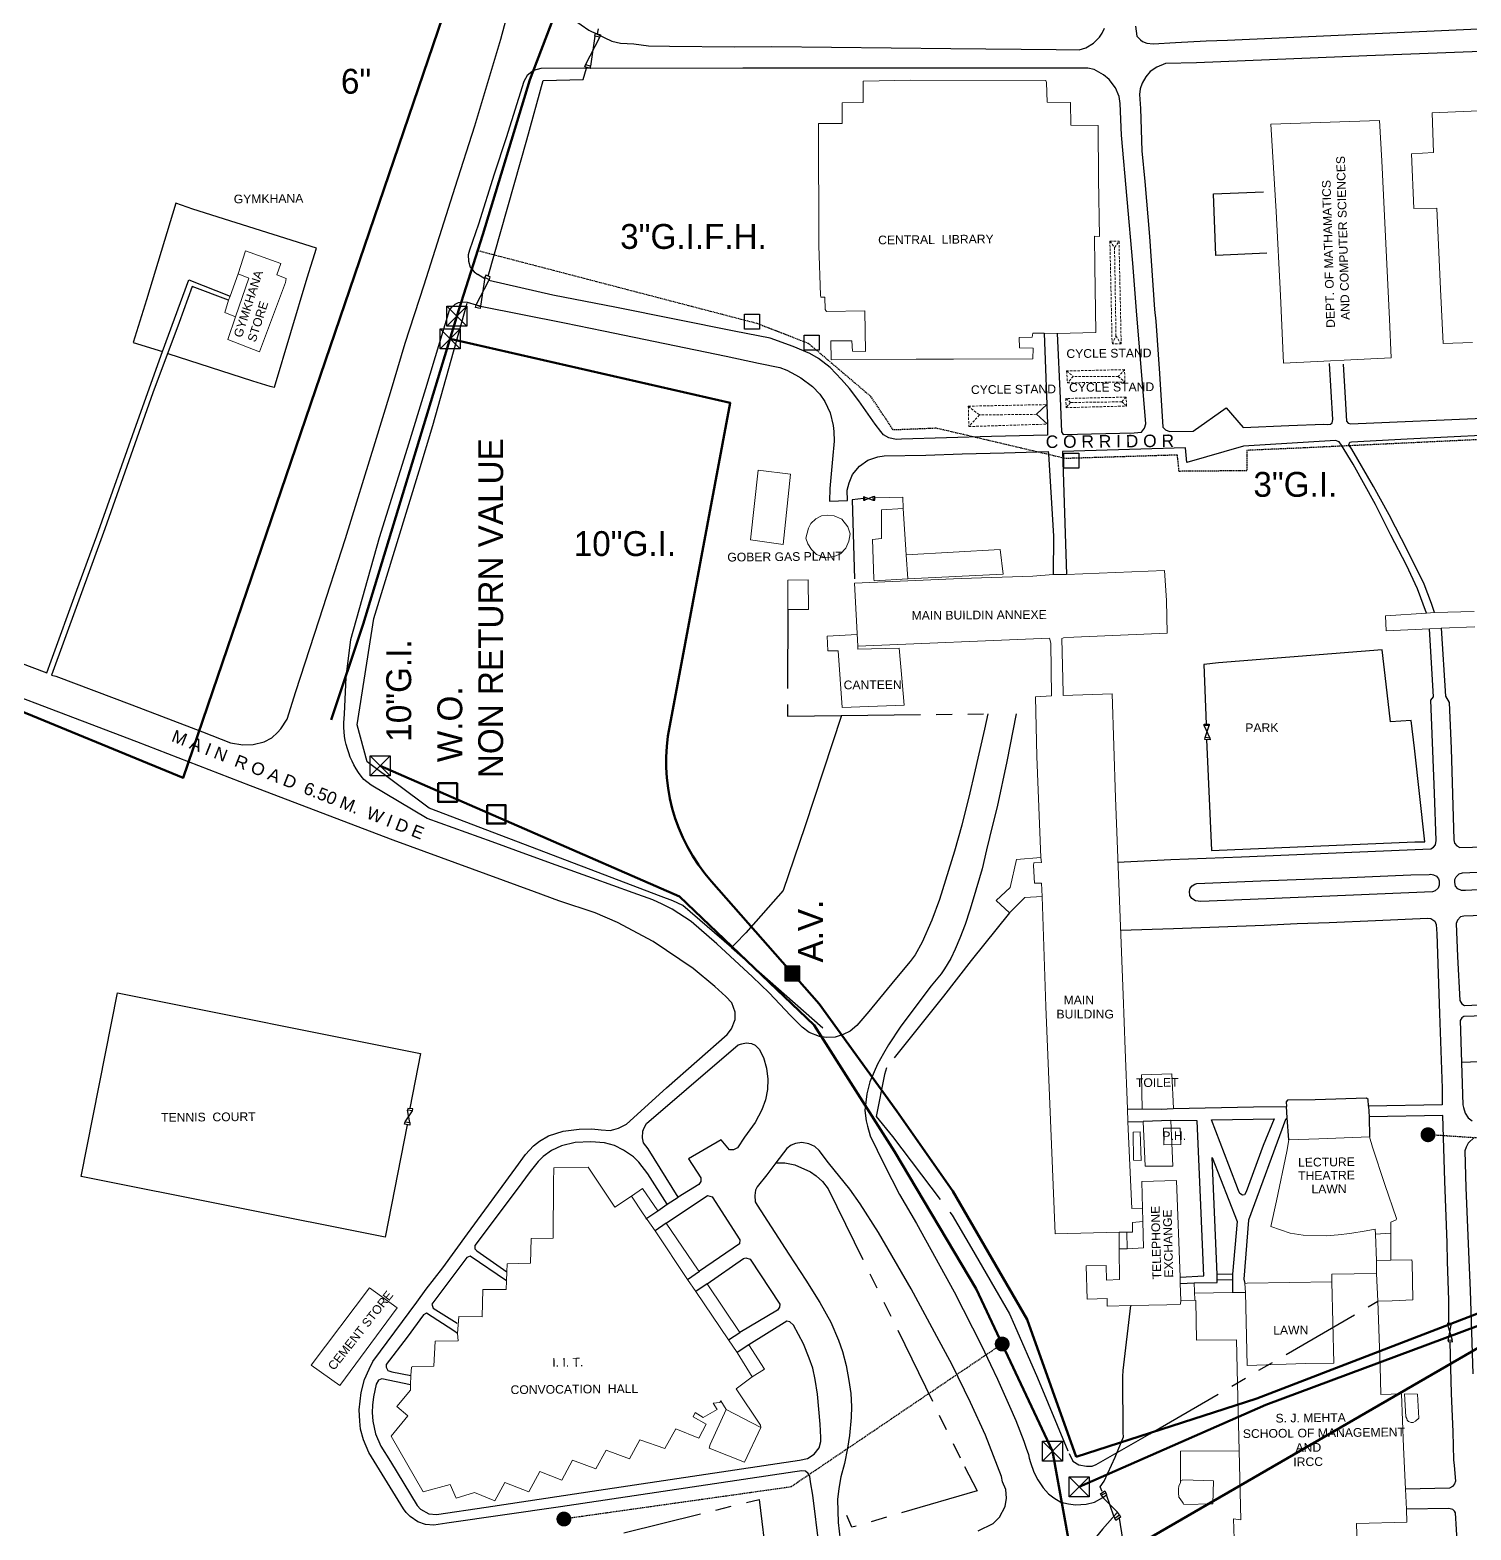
# Model space of a CAD drawing. Header units: millimetres. Extents: x 783 to 2788, y -521 to 1643.
# Drawn here: x 2120.5 to 2410.3, y 423.1 to 724.8 of the extents above; entities that cross this region are included whole.
import ezdxf

# ---------------------------------------------------------------- set-up
doc = ezdxf.new("R2010")
doc.units = ezdxf.units.MM
for name, pattern in [('DASHED', [0.75, 0.5, -0.25]), ('HIDDEN', [0.375, 0.25, -0.125]), ('PHANTOM2', [31.75, 15.875, -3.175, 3.175, -3.175, 3.175, -3.175])]:
    doc.linetypes.add(name, pattern=pattern)
for name, color, linetype, lineweight in [('Building', 1, 'Continuous', 9), ('Shed', 12, 'DASHED', 9), ('Water Supply Line', 5, 'Continuous', 50)]:
    doc.layers.add(name, color=color, linetype=linetype, lineweight=lineweight)
for name, color, linetype in [('Compound Wall', 203, 'Continuous'), ('Fencing', 7, 'FENCELINE3'), ('FH', 15, 'HIDDEN'), ('Gate', 3, 'Continuous'), ('Road', 7, 'Continuous'), ('Text Building', 7, 'Continuous'), ('Text Road', 3, 'Continuous'), ('Valve', 17, 'Continuous'), ('Water Line Dia Text', 7, 'Continuous'), ('Water Meter', 11, 'Continuous')]:
    doc.layers.add(name, color=color, linetype=linetype)
doc.styles.add('ROMAND', font='sanss___.ttf', dxfattribs={"height": 5})
doc.linetypes.add('FENCELINE3', pattern='A,0.5,-0.2,["X",Standard,S=0.1,R=0,X=-0.1,Y=-0.05],-0.25', length=0.95)

# ---------------------------------------------------------------- blocks, each defined once
blk = doc.blocks.new('ACAD-Master Plan')
at = {"layer": 'Building', "linetype": 'Continuous'}
for points in [[(-102.45, 940.93), (-94.66, 941.09), (-94.88, 954.43), (-94.95, 960.49), (-93.91, 960.4), (-94.1, 971.94), (-94.18, 982.74), (-99.65, 982.83), (-99.73, 987.36), (-104.44, 987.42), (-104.54, 991.42), (-104.68, 991.83), (-131.86, 991.86), (-141.47, 991.69), (-141.44, 987.38), (-145.69, 987.3), (-145.64, 983.18), (-150.41, 983.14), (-150.37, 958.52), (-149.99, 948.65), (-149.92, 948.21), (-149.13, 948.25), (-149.07, 945.73), (-148.79, 945.37), (-141.07, 945.45), (-140.95, 937.33), (-143.57, 937.35), (-143.72, 939.46), (-147.95, 939.47), (-147.86, 935.65), (-130.81, 935.76), (-123.28, 935.76), (-107.31, 935.85), (-107.22, 937.94), (-109.99, 938.01), (-110.04, 940.14), (-107.45, 940.21), (-107.35, 941), (-105.06, 940.97)], [(-18.88, 939.14), (-24.81, 938.92), (-25.34, 949.86), (-26.08, 966.13), (-30.69, 966.03), (-31.14, 977.07), (-26.75, 977.32), (-27.04, 985.29), (-9.8, 986.05)], [(-267.64, 944.26), (-269.21, 939.69), (-262.81, 937.24), (-257.62, 951.15), (-257.47, 951.98), (-259.37, 952.71), (-258.55, 954.97), (-265.67, 957.57), (-267.13, 952.91)], [(-267.13, 952.91), (-268.74, 948.46)], [(-267.13, 952.91), (-265, 952.03), (-267.64, 944.26)], [(-267.64, 944.26), (-269.77, 945.11), (-269.08, 947.61)], [(-268.74, 948.46), (-269.08, 947.61)], [(-102.45, 940.93), (-105.06, 940.97)], [(-133.37, 905.71), (-137.73, 905.44), (-137.74, 899.67), (-139.54, 899.47), (-139.28, 891.56), (-139.21, 891.2), (-132.45, 891.56)], [(-133.37, 905.71), (-133.48, 908.03), (-138.96, 907.86)], [(-132.76, 896.38), (-133.37, 905.71)], [(-132.76, 896.38), (-113.88, 897.48), (-113.28, 892.51), (-132.45, 891.56)], [(-132.45, 891.56), (-132.76, 896.38)], [(-88.3, 784.96), (-88.72, 796.89), (-89.18, 807.9), (-90.68, 847.52), (-91.36, 868.45), (-101.19, 868.1), (-101.22, 868.63), (-101.47, 879.59), (-101.14, 879.73), (-99.06, 879.87), (-80.33, 880.61), (-80.45, 887.19), (-80.83, 893.24), (-100.54, 892.46)], [(-103.25, 892.41), (-107.34, 892.08), (-121.76, 891.63), (-143.18, 890.7)], [(-143.18, 890.7), (-142.52, 878.05)], [(-100.54, 892.46), (-103.25, 892.41)], [(-27.53, 881.52), (-36.29, 881.1), (-36.38, 884.14), (-28.16, 884.65)], [(-28.16, 884.65), (-26.53, 884.79)], [(-26.53, 884.79), (-18.6, 885.03)], [(-25.22, 881.65), (-27.53, 881.52)], [(-18.46, 881.91), (-25.22, 881.65)], [(-142.52, 878.05), (-142.51, 877.41), (-134.22, 877.63), (-133.6, 870.83), (-133.21, 866.15), (-145.63, 865.66), (-146.46, 877.11), (-148.53, 877.07), (-148.71, 880.04), (-142.65, 880.38)], [(-105.69, 835.53), (-106.5, 855.81), (-106.81, 867.85), (-103.59, 868.03), (-103.72, 878.65), (-103.94, 879.62), (-142.52, 878.05)], [(-105.69, 835.53), (-110.63, 835.11), (-111.85, 829.47), (-114.66, 826.88), (-111.98, 824.39)], [(-105.69, 835.53), (-105.6, 834.49), (-107.11, 834.42), (-107.16, 833.88), (-106.98, 830.36), (-105.58, 830.35), (-105.45, 827.65)], [(-105.45, 827.65), (-108.96, 827.48), (-111.98, 824.39)], [(-105.45, 827.65), (-104.68, 805.56), (-102.84, 759.79), (-89.95, 760.12)], [(-85.3, 784.92), (-85.45, 791.81), (-79.34, 791.97), (-79.06, 785.01)], [(-88.23, 782.37), (-88.3, 784.96)], [(-85.29, 764.96), (-87.43, 764.94), (-88.23, 782.37)], [(-79.54, 782.59), (-79.15, 773.43), (-84.75, 773.43), (-85.1, 782.43)], [(-38.38, 759.74), (-38.46, 760.74), (-40.32, 760.42), (-43.57, 759.88), (-45.91, 759.64), (-48.35, 759.43), (-52.99, 759.53), (-55.56, 759.94), (-59.44, 761.32), (-58.34, 766.46), (-56.27, 776.39), (-55.81, 778.74)], [(-39.62, 779.35), (-49.83, 778.93), (-55.81, 778.74)], [(-39.62, 779.35), (-38.99, 777.24), (-36.51, 769.77), (-34.16, 762.92), (-34.26, 762.66), (-35.33, 762.15), (-35.35, 759.94)], [(-213.11, 752.17), (-213.04, 753.75), (-208.35, 753.9), (-208.21, 758.85), (-203.81, 758.92), (-203.73, 770.13), (-203.61, 773.12), (-196.72, 773.2), (-191.4, 765.17), (-188.05, 767.41)], [(-77.69, 751.11), (-78.45, 770.57), (-85.38, 770.37), (-85.29, 764.96)], [(-182.71, 764.47), (-185.78, 768.93), (-188.05, 767.41)], [(-188.05, 767.41), (-185.66, 763.82), (-183.29, 760.44)], [(-85.29, 764.96), (-85.19, 762.28)], [(-176.75, 750.63), (-183.29, 760.44)], [(-181.03, 761.97), (-174.62, 752.53), (-174.32, 752.3)], [(-85.19, 762.28), (-87.3, 762.12), (-87.25, 760.13), (-88.4, 760.17)], [(-85.19, 762.28), (-85.07, 756.98), (-88.33, 756.82)], [(-89.95, 760.12), (-89.98, 756.8)], [(-88.4, 760.17), (-89.95, 760.12)], [(-88.33, 756.82), (-88.4, 760.17)], [(-35.35, 759.94), (-38.38, 759.74)], [(-38.24, 754.39), (-38.38, 759.74)], [(-35.35, 759.94), (-35.32, 754.49)], [(-87.62, 745.37), (-92.34, 745.27), (-92.36, 746.81), (-96.41, 746.7), (-96.61, 753.41), (-92.59, 753.45), (-92.49, 750.53), (-89.92, 750.62), (-89.98, 756.8)], [(-88.33, 756.82), (-89.98, 756.8)], [(-35.32, 754.49), (-38.24, 754.39)], [(-38.21, 751.82), (-38.24, 754.39)], [(-35.32, 754.49), (-31.13, 754.59), (-31.07, 754.09), (-30.9, 746.56), (-35.03, 746.36), (-37.93, 746.27)], [(-213.11, 752.17), (-213.17, 750.34)], [(-47.19, 750.17), (-47.16, 751.73), (-38.21, 751.82)], [(-37.93, 746.27), (-38.21, 751.82)], [(-223, 739.78), (-222.78, 743.22), (-218.08, 743.14), (-217.89, 748.63), (-213.25, 748.65), (-213.17, 750.34)], [(-175.06, 748.21), (-176.75, 750.63)], [(-166.25, 739.96), (-172.82, 749.77)], [(-77.68, 749.83), (-77.69, 751.11)], [(-77.55, 746.4), (-77.68, 749.83)], [(-74.86, 749.93), (-74.76, 746.46)], [(-64.71, 749.85), (-64.2, 749.9), (-47.19, 750.17)], [(-64.57, 748.04), (-64.71, 749.85)], [(-64.57, 748.04), (-64.19, 733.31), (-52.48, 733.75), (-46.82, 733.83), (-47.19, 750.17)], [(-168.53, 738.52), (-175.06, 748.21)], [(-77.55, 746.4), (-77.6, 745.68), (-80.4, 745.52), (-87.62, 745.37)], [(-74.76, 746.46), (-77.55, 746.4)], [(-67.18, 748.02), (-74.8, 747.85)], [(-74.76, 746.46), (-74.56, 746.37), (-74.44, 738.42), (-66.36, 738.52), (-66.18, 729.74), (-65.8, 716.2)], [(-64.57, 748.04), (-67.18, 748.02)], [(-37.93, 746.27), (-37.45, 733.17), (-37.31, 727.47), (-33.15, 727.66), (-32.77, 716.91), (-32.39, 708.48)], [(-232.39, 731.3), (-232.26, 733.01), (-232.03, 733.14), (-227.75, 733.21), (-227.48, 738.24), (-222.89, 738.31), (-223, 739.78)], [(-166.76, 735.95), (-168.53, 738.52)], [(-164.45, 737.51), (-161.27, 732.62), (-163.73, 731.03)], [(-166.76, 735.95), (-163.73, 731.03)], [(-232.39, 731.3), (-232.45, 729.42)], [(-163.73, 731.03), (-166.97, 728.67), (-162.07, 721.3), (-162.01, 720.85)], [(-232.45, 729.42), (-232.48, 728.4), (-235.23, 725.1), (-233.02, 723.21), (-236.34, 719.15), (-229.9, 707.95), (-224.49, 709.37), (-223.31, 706.67), (-219.58, 707.78), (-215.48, 706.13), (-213.49, 709.81), (-208.64, 707.9), (-206.44, 712.03), (-202.06, 710.28), (-199.91, 714.3), (-195.22, 712.55), (-193.1, 716.32), (-188.44, 714.53), (-186.36, 718.4), (-181.31, 716.62), (-179.11, 720.58), (-174.49, 718.7), (-173.01, 721.56), (-175.64, 723.03), (-175.25, 723.87), (-173.61, 722.84), (-170.81, 724.48), (-171.58, 725.76), (-170.29, 725.92), (-170.09, 726.24), (-168.96, 724.5)], [(-168.96, 724.5), (-172.18, 717.44), (-172.41, 716.68), (-165.31, 713.87), (-162.01, 720.85)], [(-168.96, 724.5), (-162.01, 720.85)], [(-77.6, 710.05), (-77.63, 716.07), (-65.8, 716.2)], [(-65.8, 716.2), (-65.48, 702.27), (-66.95, 702.47), (-66.76, 696.48), (-77.38, 696.38), (-77.02, 678.74), (-41.54, 679.32), (-42.22, 701.52), (-32.12, 701.82), (-32.2, 704.41)], [(-32.2, 704.41), (-32.39, 708.48)]]:
    blk.add_lwpolyline(points, dxfattribs=at)
for points in [[(-37.64, 983.75), (-59.43, 983.06), (-58.38, 965.48), (-57.54, 948.55), (-56.92, 934.97), (-35.23, 936.01), (-35.6, 943.78), (-37.14, 975.65)], [(-162.54, 913.4), (-164.09, 899.42), (-157.54, 898.48), (-156.08, 912.61)], [(-148.71, 904.38), (-147.24, 904.24), (-145.76, 903.58), (-144.54, 902.02), (-144.03, 900.62), (-144.32, 899.16), (-144.95, 897.73), (-146.01, 896.61), (-147.29, 896.03), (-148.48, 895.85), (-149.33, 895.92), (-150.79, 896.44), (-151.86, 897.44), (-152.54, 898.59), (-152.95, 899.76), (-152.41, 901.77), (-151.93, 902.68), (-150.94, 903.63), (-149.82, 904.24)], [(-156.61, 885.37), (-156.59, 891.31), (-152.51, 891.35), (-152.45, 885.37)], [(-85.74, 780.32), (-85.55, 774.57), (-87.05, 774.62), (-87.11, 780.24)], [(-81.07, 781.06), (-77.69, 781.06), (-77.55, 777.8), (-81, 777.7)], [(-240.73, 748.98), (-235.15, 744.95), (-246.66, 729.33), (-252.42, 733.38)], [(-32.6, 727.63), (-32.34, 722.98), (-32.14, 722.68), (-32.07, 722.36), (-31.8, 722.1), (-31.24, 721.84), (-30.84, 721.85), (-30.35, 722.15), (-29.73, 722.71), (-29.95, 727.56)], [(-77.6, 710.05), (-77.63, 709.7), (-77.95, 709.14), (-78.04, 708.46), (-78.06, 707.69), (-77.95, 706.88), (-77.72, 706.52), (-77.09, 705.66), (-76.96, 705.4), (-71.13, 705.49), (-71.02, 710.15), (-77.18, 710.32)]]:
    blk.add_lwpolyline(points, close=True, dxfattribs=at)
at = {"layer": 'Compound Wall', "linetype": 'PHANTOM2'}
for points in [[(-141.4, 907.76), (-143.62, 907.46), (-143.18, 890.7)], [(-156.61, 885.37), (-156.67, 863.97), (-145.79, 864.05)], [(-145.79, 864.05), (-116.35, 864.43)], [(-111.98, 824.39), (-119.72, 814.8), (-125.31, 807.62), (-136.75, 793.21), (-137.16, 791.9), (-138.8, 783.43), (-135.51, 779.38), (-123.57, 763.58), (-119.67, 756.96), (-112.01, 743.73), (-111.02, 741.47), (-106.41, 730.83), (-100.01, 715.62), (-99.26, 714.09), (-98.09, 713.37), (-96.5, 713.11), (-95.41, 713.08), (-94.56, 713.4), (-83.8, 719.61), (-37.93, 746.27)], [(-158.99, 774.12), (-157.18, 774.09), (-155.17, 773.69), (-152.03, 772.29), (-150.86, 771.51), (-149.63, 770.32), (-148.49, 768.9), (-134.5, 740.44), (-121.07, 713.01), (-118.49, 708.14), (-143.73, 700.78), (-144.74, 703.14)], [(-189.54, 699.7), (-162.36, 706.41), (-158.73, 676.18), (-156.47, 676.1), (-155.76, 664.63), (-155.16, 657.38)]]:
    blk.add_lwpolyline(points, dxfattribs=at)
at = {"layer": 'Compound Wall', "ltscale": 5}
blk.add_lwpolyline([(-13.87, 794.52), (-21.12, 794.27)], dxfattribs=at)
at = {"layer": 'Fencing', "linetype": 'FENCELINE3'}
for points in [[(-194.73, 1002.2), (-194.92, 1001.2)], [(-216.86, 952.47), (-209.09, 979.89), (-205.77, 991.82), (-197.74, 992), (-197.09, 994.27)], [(-60.25, 957.08), (-70.5, 956.63), (-70.98, 969.02), (-60.92, 969.44)], [(-281.28, 936.92), (-264.23, 931.43), (-260.76, 930.33), (-259.8, 930.12), (-253.22, 952.13), (-251.37, 958.1), (-276.21, 965.92), (-279.65, 967.15), (-285.55, 947.71), (-288.24, 939.13), (-282.32, 937.28)], [(-167.91, 817.42), (-177.67, 825.87), (-179.73, 826.8), (-182.05, 827.66), (-228.68, 845.44), (-241.15, 854.77), (-243.19, 862.21), (-243.19, 862.21), (-239.81, 883.62), (-230.72, 913.32), (-227.98, 922.43), (-221.04, 947.03)], [(-72.38, 859.25), (-71.4, 836.91), (-30.48, 838.65), (-28.5, 838.7), (-30.57, 857.52), (-31.21, 863.08), (-35.41, 862.81), (-36.25, 870.41), (-37.06, 877.26), (-69.96, 874.66), (-72.93, 874.33), (-72.48, 862.37)], [(-145.79, 864.05), (-153.19, 841.68), (-157.54, 828.89), (-165.03, 820.36), (-167.11, 818.21), (-167.91, 817.42)], [(-167.91, 817.42), (-149.54, 801.23)], [(-233.14, 781.77), (-237.54, 759.17), (-298.7, 771.33), (-291.38, 808.28), (-230.45, 796.12), (-232.59, 785.11)], [(-93.35, 707.98), (-93.76, 708.91), (-92.96, 710.04), (-90.74, 714.9), (-89.11, 718.96), (-89.15, 719.78), (-89.2, 731.15), (-89.18, 732.33), (-87.62, 745.37)], [(-85.27, 675.69), (-85.85, 679.02), (-86.88, 685.64), (-89.19, 698.43), (-89.92, 702.62)]]:
    blk.add_lwpolyline(points, dxfattribs=at)
at = {"layer": 'Gate', "linetype": 'Continuous'}
for points in [[(-197.25, 994.94), (-194.37, 1000.51)], [(-195.4, 1000.75), (-196.3, 994.72)], [(-195.4, 1000.75), (-195.26, 1001.3), (-194.23, 1000.99), (-194.37, 1000.51)], [(-194.37, 1000.51), (-195.4, 1000.75)], [(-196.25, 994.23), (-197.4, 994.54), (-197.25, 994.94)], [(-196.3, 994.72), (-197.25, 994.94)], [(-196.25, 994.23), (-196.3, 994.72)], [(-219.23, 946.71), (-216.69, 951.58)], [(-217.5, 952.21), (-218.37, 946.44)], [(-216.57, 951.81), (-216.45, 952.33), (-217.34, 952.64), (-217.5, 952.21)], [(-217.5, 952.21), (-216.57, 951.81)], [(-216.69, 951.58), (-216.57, 951.81)], [(-218.38, 946.37), (-218.47, 945.93), (-219.41, 946.17), (-219.23, 946.71)], [(-219.23, 946.71), (-218.38, 946.37)], [(-218.37, 946.44), (-218.38, 946.37)], [(-141.1, 908.03), (-141.39, 908.04), (-141.39, 907.38), (-141.07, 907.37)], [(-141.1, 908.03), (-139.41, 907.4)], [(-141.07, 907.37), (-141.1, 908.03)], [(-139.47, 908.06), (-141.07, 907.37)], [(-139.41, 907.4), (-139.06, 907.42), (-139.09, 908.11), (-139.47, 908.06)], [(-139.47, 908.06), (-139.41, 907.4)], [(-72.88, 862), (-72.85, 862.34), (-71.89, 862.33), (-71.85, 862.05)], [(-71.85, 862.05), (-72.88, 862)], [(-72.88, 862), (-71.7, 859.55)], [(-72.64, 859.65), (-71.85, 862.05)], [(-71.7, 859.55), (-71.68, 859.19), (-72.71, 859.26), (-72.64, 859.65)], [(-71.7, 859.55), (-72.64, 859.65)], [(-233.56, 782.35), (-232.06, 784.59)], [(-232.06, 784.59), (-232.02, 784.96), (-233, 785.06), (-233.05, 784.69)], [(-232.57, 782.2), (-233.05, 784.69)], [(-232.06, 784.59), (-233.05, 784.69)], [(-232.57, 782.2), (-232.62, 781.7), (-233.65, 781.88), (-233.56, 782.35)], [(-233.56, 782.35), (-232.57, 782.2)], [(-23.21, 741.47), (-23.17, 741.78), (-23.93, 741.82), (-23.92, 741.55)], [(-23.92, 741.55), (-22.97, 738.41)], [(-23.21, 741.47), (-23.92, 741.55)], [(-23.79, 738.38), (-23.21, 741.47)], [(-23.79, 738.38), (-23.81, 738.13), (-22.95, 738.08), (-22.97, 738.41)], [(-22.97, 738.41), (-23.79, 738.38)], [(-93.59, 707.22), (-93.74, 707.55), (-92.82, 708.14), (-92.65, 707.75)], [(-93.59, 707.22), (-92.65, 707.75)], [(-93.59, 707.22), (-93.22, 706.78)], [(-93.22, 706.78), (-92.52, 707.32)], [(-90.31, 703.82), (-93.22, 706.78)], [(-92.65, 707.75), (-92.52, 707.32)], [(-91.03, 703.02), (-92.52, 707.32)], [(-90.31, 703.82), (-91.03, 703.02)], [(-90.83, 702.64), (-89.86, 703.29)], [(-89.86, 703.29), (-89.71, 702.81), (-90.61, 702.15), (-90.83, 702.64)], [(-89.86, 703.29), (-90.31, 703.82)], [(-91.03, 703.02), (-90.83, 702.64)]]:
    blk.add_lwpolyline(points, dxfattribs=at)
at = {"layer": 'Road'}
for points in [[(-199.7, 1004.06), (-196.6, 1001.93), (-192, 999.73), (-190.25, 999.31), (-187.57, 999.17), (-184.59, 998.79), (-180.37, 998.7), (-167.28, 998.6), (-159.83, 998.62), (-123.79, 998.24), (-102.6, 998.04), (-98.01, 997.97), (-96.67, 998.35), (-95.1, 999.3), (-94.5, 999.95), (-93.93, 1000.5), (-93.39, 1001.32), (-92.93, 1002.36)], [(-269.08, 947.61), (-276.39, 950.34), (-279.02, 943.15), (-284.26, 928.96), (-293.95, 901.61), (-304.65, 872.16), (-303.78, 872.01), (-288.51, 866.25), (-274.32, 860.8), (-268.65, 858.6), (-266.2, 858.21), (-264.13, 858.26), (-261.9, 858.76), (-260.35, 859.59), (-259.2, 860.67), (-258.52, 861.38), (-257.3, 863.33), (-255.55, 868.94), (-250.86, 883.33), (-245.57, 899.68), (-239.56, 919), (-236.47, 929.02), (-233.56, 938.98), (-229.7, 950.72), (-223.46, 970.36), (-219.56, 982.72), (-214.29, 1000.11), (-213.12, 1004.6)], [(-86.69, 1002.71), (-86.41, 1000.76), (-85.66, 999.99), (-85.27, 999.68), (-84.37, 999.31), (-83.13, 999.2), (-78.61, 999.46), (-72.47, 999.77), (-68.15, 999.92), (0.09, 1002.99)], [(-196.25, 994.23), (-197.72, 994.26), (-206.27, 994.22), (-207.73, 993.83), (-209, 992.81), (-209.7, 991.58), (-213.26, 980.25), (-215.62, 972.96), (-218.77, 962.94), (-220.6, 957.68), (-220.9, 956.77), (-220.81, 955.47), (-220.46, 954.29), (-219.69, 953.3), (-218.93, 952.81)], [(-102.45, 940.93), (-101.8, 927.88), (-101.56, 921.17), (-101.24, 920.61), (-86.97, 920.96), (-85.47, 921.06), (-84.84, 921.85), (-84.6, 922.76), (-86.47, 945.47), (-87.23, 955.05), (-89.46, 980.84), (-89.74, 987.16), (-89.98, 988.61), (-90.72, 990.35), (-91.97, 992.03), (-93.09, 992.95), (-94.99, 994.02), (-96.28, 994.26), (-136.11, 994.3), (-165.64, 994.3), (-196.25, 994.23)], [(-282.32, 937.28), (-279.94, 943.87), (-277.06, 951.71), (-268.74, 948.46)], [(-217.54, 951.91), (-218.93, 952.81)], [(-104.4, 922.69), (-104.34, 920.46), (-115.6, 920.19), (-133.76, 919.64), (-134.81, 919.59), (-136.29, 919.92), (-137.35, 920.56), (-137.88, 921.2), (-139.05, 922.7), (-142.28, 927.37), (-144.22, 929.83), (-145.78, 931.67), (-148.09, 934.05), (-150.43, 935.92), (-152.15, 936.89), (-155.53, 938.32), (-160.17, 939.95), (-167.41, 941.38), (-191.06, 946.16), (-203.86, 948.6), (-216.69, 951.58)], [(-245.75, 864.35), (-245.38, 871.76), (-244.46, 879.35), (-238.7, 899.91), (-233.07, 917.83), (-229.35, 929.85), (-224.6, 945.6), (-224.18, 946.19), (-223.51, 946.82), (-222.83, 947.15), (-222.19, 947.3), (-221.06, 947.23), (-219.23, 946.71)], [(-219.23, 946.71), (-218.36, 946.47)], [(-218.37, 946.44), (-201.5, 943.04), (-193.67, 941.43), (-168.96, 936.33), (-162.51, 934.95), (-158.2, 934.05), (-156.8, 933.55), (-155.02, 932.61), (-153.97, 932.03), (-151.66, 930.28), (-150.15, 928.74), (-149.13, 927.25), (-148.09, 924.96), (-147.45, 922.39), (-147.35, 921.22), (-147.28, 919.28), (-147.58, 915.62), (-148.11, 909.74), (-148.24, 907.21), (-144.6, 907.31), (-144.64, 909.42), (-144.26, 910.85), (-143.56, 912.58), (-142.2, 914.21), (-140.47, 915.42), (-138.5, 916.14), (-137.22, 916.29), (-128.85, 916.47), (-121.51, 916.69), (-113.07, 916.91), (-104.22, 917.18), (-104.16, 916.74), (-103.14, 900.13), (-103.25, 892.41)], [(-105.06, 940.97), (-104.51, 926.62)], [(-44.9, 934.77), (-44.52, 927.97), (-44.24, 923.3), (-43.89, 922.87), (-43.46, 922.74), (-15.21, 923.95), (0.3, 924.67), (21.25, 925.69), (29.85, 926.13), (30.4, 926.41), (30.68, 926.96), (30.62, 940.1)], [(-428.37, 933.67), (-432.76, 922.62), (-432.76, 922.07), (-432.58, 921.51), (-431.81, 920.74), (-424.08, 917.55), (-408.36, 911.26), (-403.5, 909.49), (-399.89, 908.1), (-383.87, 902.11), (-357.07, 892.11), (-305.63, 872.65), (-304.7, 875.07), (-299.57, 889.27), (-295.53, 900.23), (-287.32, 923.42), (-282.32, 937.28)], [(-104.51, 926.62), (-104.4, 922.69)], [(-26.53, 884.79), (-27.14, 886.61), (-28.64, 890.5), (-31.9, 897.14), (-35.65, 904.46), (-38.8, 910.13), (-43.16, 917.66), (-43.79, 918.51), (-43.57, 919.03), (-43.23, 919.15), (-32.05, 919.7), (0.38, 921.35), (49.51, 923.75), (51.05, 922.29), (53.21, 920.15), (55.77, 917.25), (57.7, 914.72), (58.73, 912.03), (59.63, 907.36), (62.18, 893.76), (61.92, 892.65), (60.58, 889.88), (58.11, 889.77)], [(-28.16, 884.65), (-29.97, 889.59), (-32.18, 894.32), (-35.34, 900.38), (-38.4, 906.55), (-42.91, 914.63), (-45.22, 918.45), (-45.74, 919.1), (-46.46, 919.38), (-64.94, 918.26), (-76.33, 914.98), (-76.65, 917.9), (-101.37, 917.17), (-100.54, 892.46)], [(-150.28, 696.9), (-151.56, 707.27), (-152.03, 709.93), (-152.18, 711.08), (-152.52, 711.62), (-153.04, 712.05), (-153.75, 712.15), (-155.17, 711.95), (-202.29, 704.91), (-225.14, 701.65), (-227.77, 701.19), (-229.44, 701.33), (-231.01, 701.91), (-232.56, 702.95), (-233.37, 703.75), (-233.85, 704.5), (-240.82, 715.84), (-241.94, 718.36), (-242.51, 720.51), (-242.66, 722.11), (-242.76, 724.41), (-242.36, 727.93), (-241.72, 730.52), (-240.78, 732.61), (-240.07, 734.12), (-231.21, 746.08), (-229.29, 748.72), (-225.97, 752.98), (-221.01, 759.81), (-211.26, 773.08), (-209.34, 775.79), (-207.76, 777.5), (-206.53, 778.45), (-204.73, 779.52), (-201.79, 780.47), (-198.54, 780.9), (-195.98, 780.97), (-194.13, 780.76), (-192.33, 780.6), (-191.55, 780.81), (-190.64, 781.08), (-189.04, 781.87), (-180.98, 789.2), (-168.8, 799.91), (-167.93, 801.05), (-167.2, 802.91), (-167.15, 804.41), (-167.88, 806.31), (-169.06, 807.59), (-171.27, 809.59), (-175.64, 813.17), (-183.66, 818.64), (-190.84, 822.45), (-195.34, 824.41), (-202.65, 826.8), (-207.5, 828.6), (-235.94, 838.98), (-264.66, 849.95), (-287.48, 858.8), (-329.87, 874.9)], [(-90.31, 834.6), (-79.57, 835.1), (-65.39, 835.67), (-27.31, 837.25), (-26.77, 837.58), (-26.33, 838.09), (-26.18, 838.92), (-26.55, 848.43), (-27.31, 867.16), (-26.74, 867.83), (-27.53, 881.52)], [(-25.22, 881.65), (-24.36, 867.96), (-23.58, 866.7), (-23.21, 857.42), (-22.68, 839.09), (-22.55, 838.43), (-22.03, 837.89), (-21.42, 837.55), (-16.37, 837.68), (0.05, 838.48)], [(-116.35, 864.43), (-117.01, 861.34), (-119.15, 852.27), (-120.01, 848.5), (-121.63, 842.05), (-123.04, 836.8), (-126.08, 827.07), (-127.62, 822.9), (-129.57, 818.49), (-130.99, 815.91), (-131.97, 814.63), (-135.1, 810.91), (-140.3, 804.57), (-142.68, 801.72), (-144.07, 800.59), (-145.45, 799.89), (-147.06, 799.4), (-148.83, 799.29), (-150.2, 799.48), (-152.28, 800.31), (-153.72, 801.36), (-156.02, 803.71), (-160.37, 808.29), (-163.67, 811.51), (-170.84, 818.12), (-176.04, 822.67), (-179.86, 825.1), (-181.87, 826.14), (-183.71, 826.98), (-187.72, 828.41), (-195.86, 831.36), (-203.17, 833.97), (-208.54, 835.95), (-216.03, 838.66), (-229.1, 843.35), (-240.38, 850.1), (-241.86, 851.21)], [(-89.7, 820.87), (-79.04, 821.23), (-60.8, 821.92), (-54.14, 822.22), (-47.73, 822.45), (-38.44, 822.82), (-27.95, 823.31), (-27.26, 823.28), (-26.48, 822.72), (-26.18, 822.06), (-26.07, 820.17), (-25.55, 804.11), (-25.03, 789.1), (-24.98, 785.74), (-39.81, 785.5)], [(-14.4, 803.73), (-20.62, 803.56), (-21.08, 803.25), (-21.41, 802.73), (-20.82, 785.77), (-20.74, 785.23), (-20.39, 784.08), (-19.76, 783.16), (-18.94, 782.55)], [(-88.23, 782.37), (-85.1, 782.43)], [(-79.54, 782.59), (-85.1, 782.43)], [(-77.69, 751.11), (-72.93, 751.35), (-73.57, 767.1), (-74.26, 782.54), (-79.54, 782.59)], [(-23.66, 741.86), (-23.68, 746.5), (-23.95, 754.27), (-24.01, 758.01), (-24.45, 770.42), (-24.85, 783.63), (-39.69, 783.32)], [(-18.49, 779.28), (-19.8, 778.07), (-20.21, 777.27), (-20.46, 776.51), (-20.24, 769.04), (-19.6, 753.07), (-19.39, 748.4), (-18.81, 731.68)], [(-70.22, 750.59), (-70.23, 751.61)], [(-77.68, 749.83), (-74.86, 749.93)], [(-74.86, 749.93), (-70.28, 750.04), (-70.22, 750.59)], [(-23.44, 738.03), (-23.22, 727.7), (-22.89, 720), (-22.72, 714.39), (-22.57, 713.22), (-22.3, 710.09), (-22.5, 709.52), (-22.9, 708.99), (-23.54, 708.65), (-32.39, 708.48)], [(-90.31, 703.82), (-93.29, 700.38), (-95.75, 697.45)], [(-21.91, 697.01), (-22.34, 703.7), (-22.51, 704.03), (-22.86, 704.37), (-23.68, 704.57), (-32.2, 704.41)]]:
    blk.add_lwpolyline(points, dxfattribs=at)
at = {"layer": 'Road', "linetype": 'Continuous'}
for points in [[(-6.61, 998.04), (-40.16, 996.77), (-74.41, 995.37), (-80.62, 995.2), (-82.37, 994.52), (-83.75, 993.59), (-84.61, 992.52), (-85.35, 991.26), (-85.74, 990.11), (-85.85, 988.97), (-85.7, 986.21), (-85.4, 977.69), (-84.77, 971.51), (-83.89, 960.46), (-82.84, 945.76), (-82.6, 943.38), (-81.86, 932.87), (-81.17, 922.05), (-80.67, 921.53), (-79.83, 921.2), (-75.1, 921.3), (-68.41, 925.94), (-65.02, 921.99), (-55.87, 922.39), (-48.77, 922.67), (-48.01, 922.63), (-47.44, 922.68), (-47.11, 922.98), (-46.96, 923.59), (-47.69, 934.86)], [(62.37, 810.71), (76.9, 811.25), (82.77, 811.31), (83.21, 811.61), (83.42, 812.26), (83.4, 815.88), (82.89, 824.04), (82.77, 827.33), (82.22, 827.89), (74.24, 827.63), (57.3, 826.94), (25.33, 825.71), (0.02, 824.6), (-9.24, 824.13), (-20.64, 823.73), (-21.31, 823.57), (-21.92, 822.92), (-22.17, 822.24), (-21.92, 815.62), (-21.43, 806.78), (-21.06, 806.09), (-20.54, 805.76), (-14.53, 806)], [(-88.3, 784.96), (-81.52, 784.91), (-79.11, 785.01), (-62.97, 785.34), (-56.29, 785.43)], [(-39.81, 785.5), (-39.91, 786.83), (-40.24, 787.09), (-50.57, 786.75), (-56.14, 786.73), (-56.38, 786.37), (-56.29, 785.43)], [(-56.19, 783.16), (-56.29, 785.43)], [(-39.81, 785.5), (-39.69, 783.32)], [(-56.19, 783.16), (-56.53, 782.84), (-63.95, 762.57), (-64.91, 750.73), (-64.71, 749.85)], [(-55.81, 778.74), (-56.19, 783.16)], [(-39.69, 783.32), (-39.62, 779.35)], [(-180.82, 765.81), (-184.73, 771.88), (-186.58, 774.24), (-187.64, 775.28), (-189.64, 776.68), (-191.45, 777.61), (-193.47, 778.15), (-196.23, 778.32), (-199.36, 778.22), (-202.08, 777.53), (-204.13, 776.58), (-205.8, 775.4), (-206.8, 774.38), (-208.4, 772.35), (-211.01, 768.8), (-219.56, 757.46), (-219.52, 756.82), (-219.14, 756.41), (-213.11, 752.17)], [(-118.28, 700.09), (-115.27, 701.52), (-113.99, 702.83), (-112.88, 704.96), (-112.64, 706.64), (-112.74, 708.36), (-113.41, 709.93), (-113.61, 711.02), (-116.82, 719.31), (-119.86, 725.9), (-123.52, 733.47), (-126.6, 739.17), (-131.8, 748.75), (-138.36, 760.09), (-142.04, 765.82), (-144.1, 768.83), (-148.4, 774.09), (-150.31, 776.55), (-151.14, 777.4), (-152.36, 777.95), (-153.79, 778.16), (-155.04, 777.96), (-155.91, 777.65), (-156.81, 776.97), (-158.99, 774.12), (-160.79, 771.7), (-162.76, 769.28), (-163.1, 768.6), (-163.25, 767.55), (-163.14, 766.27), (-162.75, 765.56), (-156.39, 755.7), (-152.94, 750.48), (-150.16, 746.01), (-147.94, 742.02), (-146.37, 738.41), (-145.58, 736.13), (-144.86, 733.36), (-144.32, 730.29), (-143.95, 727.67), (-143.76, 725.09), (-143.88, 722.88), (-144.18, 719.22), (-144.6, 716.71), (-145.21, 713.64), (-145.9, 710.95), (-146.32, 708.6), (-146.61, 706.36), (-146.45, 701.74), (-146.08, 698.29)], [(-70.23, 751.61), (-71.28, 775.14), (-66.25, 762.33), (-67.18, 751.72)], [(-181.03, 761.97), (-172.76, 767.53), (-171.83, 767.27), (-166.27, 758.63), (-166.29, 757.81), (-174.32, 752.3)], [(-180.82, 765.81), (-178.63, 767.18)], [(-185.13, 762.84), (-182.71, 764.47)], [(-182.71, 764.47), (-180.82, 765.81)], [(-181.03, 761.97), (-183.29, 760.44)], [(-213.17, 750.34), (-220.49, 755.31), (-221.16, 755.08), (-228.15, 745.67), (-227.92, 744.88), (-223.05, 741.84)], [(-172.82, 749.77), (-165.52, 754.83), (-165.03, 754.99), (-164.13, 754.73), (-158.2, 745.69), (-158.27, 745.05), (-158.67, 744.48), (-166.25, 739.96)], [(-176.75, 750.63), (-174.32, 752.3)], [(-67.18, 751.72), (-70.23, 751.61)], [(-67.18, 751.72), (-67.18, 750.62)], [(-172.82, 749.77), (-175.06, 748.21)], [(-70.22, 750.59), (-67.18, 750.62)], [(-67.18, 750.62), (-67.18, 748.02)], [(-223, 739.78), (-223.75, 740.3), (-229.27, 743.86), (-229.83, 743.52), (-233.15, 739.04), (-237.34, 733.51), (-237.33, 732.98), (-237.03, 732.35), (-236.2, 732.09), (-232.39, 731.3)], [(-232.45, 729.42), (-238.22, 730.66), (-238.89, 730.39), (-239.34, 729.56), (-239.89, 727.05), (-240.1, 725.33), (-240.16, 723.88), (-240.07, 722.16), (-239.48, 719.59), (-238.4, 717.1), (-236.49, 714.01), (-231.15, 705.16), (-230.46, 704.46), (-228.79, 703.52), (-227.25, 703.35), (-217.27, 704.87), (-194.62, 708.24), (-154.25, 714.29), (-152.61, 714.63), (-151.3, 715.5), (-150.3, 716.74), (-149.97, 718.05), (-149.98, 718.84), (-150.09, 721.53), (-150.65, 727.55), (-151.11, 730.53), (-151.59, 732.77), (-152.3, 734.79), (-153.46, 737.7), (-155.47, 741.42), (-156.2, 742.13), (-156.76, 742.23), (-164.45, 737.51)], [(-168.53, 738.52), (-166.25, 739.96)], [(-164.45, 737.51), (-166.76, 735.95)]]:
    blk.add_lwpolyline(points, dxfattribs=at)
at = {"layer": 'Road', "ltscale": 5}
blk.add_lwpolyline([(-241.86, 851.21, -0.206546), (-245.75, 864.35, 3.048161)], format="xyb", dxfattribs=at)
at = {"layer": 'Road', "linetype": 'PHANTOM2'}
blk.add_lwpolyline([(-110.64, 864.44), (-110.64, 864.44), (-112.58, 854.8), (-114.5, 845.73), (-115.4, 842), (-116.61, 837.09), (-117.53, 833.27), (-119.31, 827.12), (-119.98, 824.94), (-120.92, 822.06), (-122.01, 819.28), (-122.94, 817.07), (-123.83, 815.22), (-125.09, 813.11), (-125.72, 812.1), (-127.75, 809.68), (-133.87, 801.58), (-136.33, 797.86), (-137.38, 796.1), (-138.57, 793.97), (-140.07, 790.4), (-140.72, 787.95), (-141.07, 784.63), (-140.84, 782.52), (-140.6, 781.47), (-140.03, 779.55), (-137.22, 773.79), (-134.14, 767.76), (-130.7, 761.88), (-123.17, 748.16), (-117.65, 737.34), (-115.8, 733.56), (-114.43, 730.58), (-112.04, 725.16), (-110.76, 722.3), (-109.14, 718.1), (-108.67, 716.71), (-108.21, 715.45), (-108.03, 714.66), (-107.79, 713.81), (-107.09, 711.91), (-106.29, 710.35), (-105.23, 708.71), (-104.18, 707.55), (-103.07, 706.69), (-101.69, 705.86), (-100.13, 705.49), (-98.76, 705.29), (-96.61, 705.43), (-94.94, 705.87), (-93.22, 706.78)], dxfattribs=at)
at = {"layer": 'Road', "linetype": 'Continuous'}
for points in [[(59.06, 835.84), (59.81, 835.44), (60.19, 834.7), (60.22, 834.19), (60.14, 833.53), (59.8, 832.99), (59.34, 832.61), (58.74, 832.5), (57.53, 832.49), (25.15, 830.98), (0, 829.94), (-20.34, 828.86), (-21.14, 828.9), (-21.85, 829.22), (-22.3, 829.74), (-22.48, 830.51), (-22.43, 831.1), (-22.2, 831.63), (-21.56, 832.25), (-20.91, 832.41), (-0.02, 833.35), (21.78, 834.2)], [(-27.28, 832.16), (-26.73, 832.05), (-26.14, 831.73), (-25.74, 831.25), (-25.61, 830.8), (-25.61, 829.98), (-25.84, 829.32), (-26.42, 828.79), (-26.94, 828.58), (-60.3, 827.23), (-73.52, 826.67), (-74.6, 826.79), (-75.35, 827.3), (-75.74, 827.9), (-75.81, 828.67), (-75.65, 829.32), (-75.27, 829.84), (-74.77, 830.16), (-74.32, 830.32), (-61.46, 830.81), (-49.06, 831.26), (-45.2, 831.46), (-31.32, 832.01), (-27.61, 832.11)], [(-178.63, 767.18), (-184.68, 776.89), (-185.59, 778.12), (-185.84, 779.13), (-185.72, 780.44), (-185.45, 781.16), (-184.99, 781.99), (-176.95, 788.94), (-166.55, 797.82), (-165.83, 798.05), (-164.96, 798.22), (-163.91, 798.08), (-163.15, 797.78), (-162.36, 796.97), (-161.45, 795.32), (-160.87, 793.16), (-160.59, 790.92), (-160.66, 788.86), (-161.06, 786.75), (-161.8, 784.76), (-163.19, 782.2), (-165.33, 779.29), (-166.69, 777.14), (-167.5, 776.73), (-168.33, 776.69), (-169.97, 778.73), (-176.53, 774.93), (-174.05, 771.05), (-174.06, 770.34), (-174.5, 769.77)], [(-58.79, 782.96), (-60.98, 777.59), (-64.41, 768.28), (-64.78, 767.69), (-65.18, 767.58), (-65.69, 767.95), (-65.99, 768.51), (-67.92, 773.64), (-71.36, 782.72)]]:
    blk.add_lwpolyline(points, close=True, dxfattribs=at)
at = {"layer": 'Shed', "linetype": 'DASHED'}
for points in [[(-91.82, 959.48), (-90.89, 958.25)], [(-91.29, 938.81), (-91.39, 939.5), (-91.82, 959.48)], [(-91.82, 959.48), (-89.99, 959.46)], [(-90.89, 958.25), (-89.99, 959.46)], [(-90.6, 940.45), (-90.89, 958.25)], [(-89.99, 959.46), (-89.55, 938.81)], [(-91.29, 938.81), (-90.6, 940.45)], [(-89.55, 938.81), (-91.29, 938.81)], [(-90.6, 940.45), (-89.55, 938.81)], [(-88.87, 933.65), (-100.53, 933.38)], [(-100.53, 933.38), (-99.2, 932.29)], [(-100.53, 933.38), (-100.37, 931)], [(-88.87, 933.65), (-90.14, 932.26)], [(-88.82, 931.15), (-88.87, 933.65)], [(-99.2, 932.29), (-100.37, 931)], [(-100.37, 931), (-88.82, 931.15)], [(-90.14, 932.26), (-99.2, 932.29)], [(-90.14, 932.26), (-88.82, 931.15)], [(-120.3, 926.3), (-104.51, 926.62)], [(-120.3, 926.3), (-118.07, 924.54)], [(-120.3, 926.3), (-120.19, 922.2)], [(-88.58, 928.13), (-100.68, 927.85)], [(-100.68, 927.85), (-99.72, 927.04)], [(-100.68, 927.85), (-100.63, 926)], [(-99.72, 927.04), (-100.63, 926)], [(-100.63, 926), (-88.47, 926.33)], [(-89.42, 927.17), (-99.72, 927.04)], [(-88.58, 928.13), (-89.42, 927.17)], [(-89.42, 927.17), (-88.47, 926.33)], [(-88.47, 926.33), (-88.58, 928.13)], [(-118.07, 924.54), (-120.19, 922.2)], [(-106.61, 924.66), (-118.07, 924.54)], [(-120.19, 922.2), (-104.4, 922.69)]]:
    blk.add_lwpolyline(points, dxfattribs=at)
at = {"layer": 'Shed', "linetype": 'Continuous'}
for points in [[(-104.51, 926.62), (-106.61, 924.66)], [(-106.61, 924.66), (-104.4, 922.69)]]:
    blk.add_lwpolyline(points, dxfattribs=at)
at = {"layer": 'Text Building', "linetype": 'Continuous', "style": 'ROMAND'}
for s, rotation, p in [('AND COMPUTER SCIENCES', 91.7334, (-43.58, 943.66)), ('DEPT. OF MATHAMATICS', 91.7331, (-46.55, 942.08)), ('GYMKHANA', 0.5943, (-268, 967.09)), ('CENTRAL  LIBRARY', 0.5592, (-138.42, 958.85)), ('GYMKHANA  ', 72.1187, (-266.41, 939.96)), ('STORE', 72.1187, (-263.63, 939.06)), ('CYCLE STAND', 0.5363, (-100.56, 935.99)), ('CYCLE STAND', 0.5317, (-119.76, 928.74)), ('CYCLE STAND', 0.523, (-100.02, 929.18)), ('GOBER GAS PLANT', 0.5448, (-168.75, 895.05)), ('MAIN BUILDIN ANNEXE', 0.4433, (-131.69, 883.32)), ('CANTEEN', 0.4055, (-145.36, 869.35)), ('PARK', 0.5633, (-64.59, 860.73)), ('TOILET', 0.5962, (-86.57, 789.33)), ('TENNIS  COURT', 0.5489, (-282.61, 782.35)), ('P.H.', 0.6025, (-81.25, 778.65)), ('THEATRE', 0.6188, (-53.96, 770.64)), ('LECTURE', 0.6182, (-53.97, 773.33)), ('LAWN', 0.6193, (-51.28, 767.94)), ('TELEPHONE', 91.3296, (-81.49, 750.68)), ('EXCHANGE', 91.3303, (-79.09, 751.02)), ('CEMENT STORE', 51.7495, (-247.85, 732.22)), ('LAWN', 0.6253, (-58.97, 739.55)), ('I. I. T.', 0.5318, (-203.95, 733.08)), ('CONVOCATION  HALL', 0.5319, (-212.34, 727.58)), ('S. J. MEHTA', 0.6322, (-58.5, 721.85)), ('SCHOOL OF MANAGEMENT', 0.6322, (-65.08, 718.74)), ('AND', 0.6322, (-54.48, 715.94)), ('IRCC', 0.6322, (-54.93, 713.07))]:
    blk.add_text(s, height=1.75, rotation=rotation, dxfattribs=at).set_placement(p)
for s, p in [('MAIN', (-101.13, 805.99)), ('BUILDING', (-102.56, 803.14))]:
    blk.add_text(s, height=1.75, dxfattribs=at).set_placement(p)
at = {"layer": 'Text Road', "linetype": 'Continuous', "style": 'ROMAND'}
for s, rotation, p in [('C O R R I D O R', 0.497, (-104.72, 917.89)), ('M A I N  R O A D  6.50 M.  W I D E', 338.4518, (-280.72, 858.97))]:
    blk.add_text(s, height=2.5, rotation=rotation, dxfattribs=at).set_placement(p)
blk = doc.blocks.new('v')
at = {"layer": 'Valve'}
blk.add_lwpolyline([(2, -2), (-2, -2), (-2, 2), (2, 2)], close=True, dxfattribs=at)
for points in [[(2, 2), (-2, -2)], [(2, -2), (-2, 2)]]:
    blk.add_lwpolyline(points, dxfattribs=at)

msp = doc.modelspace()

# ---------------------------------------------------------------- hatches: boundary and pattern name
at = {"layer": 'Water Meter'}
msp.add_hatch(color=256, dxfattribs=at).paths.add_polyline_path([(2275.34, 536.54), (2272.34, 536.54), (2272.34, 533.54), (2275.34, 533.54)])

# ---------------------------------------------------------------- linework, layer by layer
at = {"layer": 'FH'}
for points in [[(2210.59, 680.47), (2266.68, 665.85), (2276.99, 661.86), (2289.64, 651.1)], [(2513.79, 501.85), (2510.9, 549.01), (2506.29, 643.52), (2503.69, 643.52), (2503.41, 646.77), (2376.9, 640.77), (2365.22, 640.27), (2365.22, 636.17), (2351.61, 636.05), (2351.26, 639.33), (2328.74, 638.63), (2302.81, 644.72), (2294.13, 644.37), (2289.64, 651.1)], [(2513.92, 495.14), (2401.66, 502.61)], [(2316.03, 460.51), (2273.56, 431.76), (2227.89, 425.31)]]:
    msp.add_lwpolyline(points, dxfattribs=at)
at = {"layer": 'FH', "linetype": 'Continuous'}
for points in [[(2264.2, 667.66), (2267.2, 667.66), (2267.2, 664.66), (2264.2, 664.66)], [(2276.22, 663.46), (2279.22, 663.46), (2279.22, 660.46), (2276.22, 660.46)], [(2328.45, 639.68), (2331.45, 639.68), (2331.45, 636.68), (2328.45, 636.68)]]:
    msp.add_lwpolyline(points, close=True, dxfattribs=at)
at = {"layer": 'FH', "const_width": 1.5}
msp.add_lwpolyline([(2400.91, 502.61, 1), (2402.41, 502.61, 1)], format="xyb", close=True, dxfattribs=at)
at = {"layer": 'FH', "linetype": 'Continuous', "const_width": 1.5}
for points in [[(2315.28, 460.51, 1), (2316.78, 460.51, 1)], [(2227.14, 425.31, 1), (2228.64, 425.31, 1)]]:
    msp.add_lwpolyline(points, format="xyb", close=True, dxfattribs=at)
at = {"layer": 'Water Meter'}
msp.add_lwpolyline([(2275.34, 533.54), (2272.34, 536.54)], dxfattribs=at)
msp.add_lwpolyline([(2272.34, 533.54), (2275.34, 533.54), (2275.34, 536.54), (2272.34, 536.54)], close=True, dxfattribs=at)
at = {"layer": 'Water Supply Line'}
for points in [[(2181.09, 586.1), (2187.5, 605.29), (2206.77, 668.52), (2211.61, 683.67), (2221.06, 714.8), (2229.09, 735.9), (2242.85, 785.94), (2246.05, 797.99), (2253.19, 817.48), (2258.03, 829.57), (2273.34, 864.79), (2290.35, 914.43), (2304.04, 976.98), (2314.14, 1035.28), (2319.07, 1057.24), (2319.24, 1057.55)], [(2241.87, 810.39), (2230.15, 805.69), (2151.32, 574.37), (2113.81, 589.81), (2039.46, 619.94)], [(2326.14, 438.95), (2310.82, 471.61), (2294.39, 499.24), (2278.19, 524.65), (2251.15, 550.55), (2190.96, 576.81)], [(2330.88, 437.81), (2367.25, 449.53), (2419.33, 469.63), (2521.78, 486.36), (2595.31, 489.06), (2609.65, 489.65), (2609.15, 502.89), (2623.95, 503.39), (2631.85, 503.32), (2631.85, 508.17), (2641.19, 508.17), (2641.25, 505.6)], [(2715.64, 113.21), (2717.44, 135.11), (2713.84, 188.51), (2713.84, 214.35), (2713.07, 228.23), (2652.73, 223.21), (2650.17, 341.7), (2641.19, 381.9), (2638.68, 446.43), (2597.87, 448.33), (2596.08, 486.56), (2522.03, 483.68), (2418.16, 466.6), (2369.05, 448.28), (2331.52, 431.77)], [(2334.57, 415.08), (2418.56, 463.67)]]:
    msp.add_lwpolyline(points, dxfattribs=at)
for points in [[(2330.88, 437.81), (2321.06, 465.46), (2306.12, 491.24), (2294.81, 507.35), (2279.2, 528.93), (2257.56, 553.55, -0.233871), (2249.16, 584.91), (2261.33, 649.83), (2205, 662.7)], [(2169.28, -136.5), (2179.86, -79.01), (2195.54, 2.66, -0.255541), (2203.95, 12.84), (2247.65, 22.65), (2264.54, 33.16), (2287.39, 43.48), (2336.45, 42.72), (2336.2, 52.58), (2339.14, 110.65), (2342.71, 178.03), (2342.2, 210.51), (2341.56, 289.1), (2339, 331.35), (2337.98, 357.71), (2334.53, 388.71), (2332.74, 402.59), (2326.14, 438.95)]]:
    msp.add_lwpolyline(points, format="xyb", dxfattribs=at)
for points in [[(2202.64, 573.32), (2206.41, 573.32), (2206.41, 569.55), (2202.64, 569.55)], [(2212.46, 568.92), (2216.17, 568.92), (2216.17, 565.21), (2212.46, 565.21)]]:
    msp.add_lwpolyline(points, close=True, dxfattribs=at)

# ---------------------------------------------------------------- block references
for name, p in [('ACAD-Master Plan', (2429.51, -277.14)), ('v', (2206.38, 667.25)), ('v', (2205, 662.7)), ('v', (2190.96, 576.81)), ('v', (2326.14, 438.95)), ('v', (2331.52, 431.77))]:
    msp.add_blockref(name, p, dxfattribs=at)

# ---------------------------------------------------------------- texts
at = {"layer": 'Water Line Dia Text'}
for s, p in [('6"', (2183.05, 712.02)), ('3"G.I.F.H.', (2239.21, 680.8)), ('3"G.I.', (2366.55, 630.93)), ('10"G.I.', (2229.87, 619.02))]:
    msp.add_text(s, height=5, dxfattribs=at).set_placement(p)
for s, p in [('NON RETURN VALUE', (2215.67, 574.34)), ('10"G.I.', (2197.18, 581.67)), ('W.O.', (2207.45, 577.56)), ('A.V.', (2279.99, 537.25))]:
    msp.add_text(s, height=5, rotation=90, dxfattribs=at).set_placement(p)

doc.saveas('drawing.dxf')
